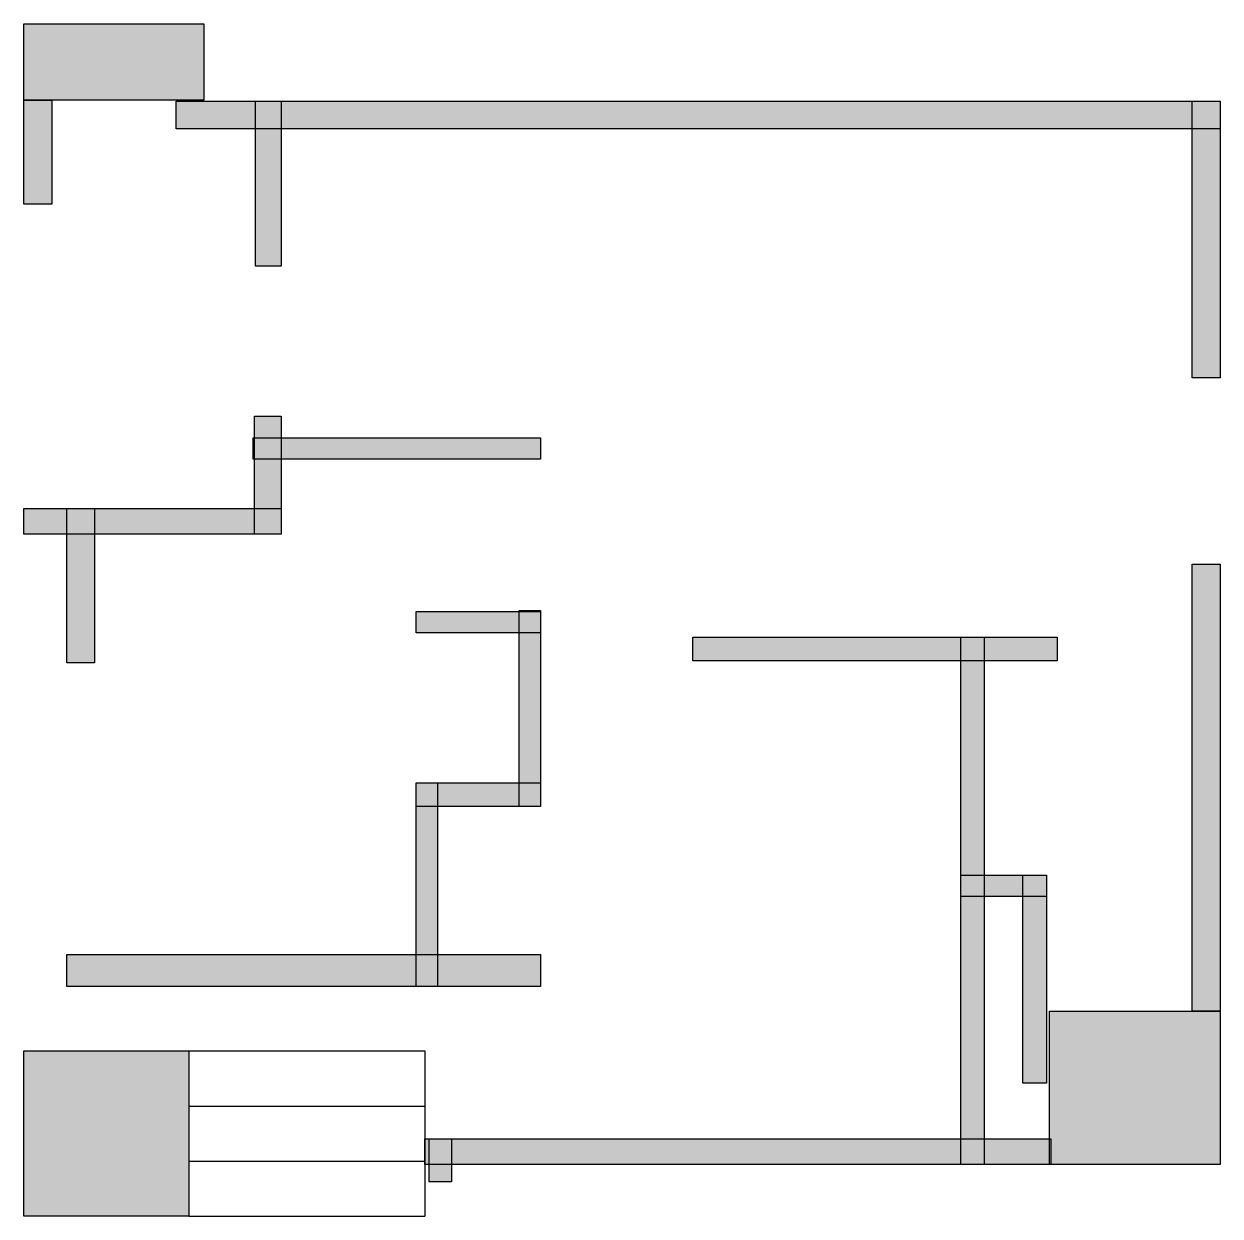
# Model space of a CAD drawing. Header units: centimetres. Extents: x 18 to 1000, y 19 to 998.
import ezdxf

# ---------------------------------------------------------------- set-up
doc = ezdxf.new("R2010")
doc.units = ezdxf.units.CM
doc.layers.add('WALL', color=7, linetype='Continuous')
doc.layers.add('WINDOW', color=5, linetype='Continuous')

msp = doc.modelspace()

# ---------------------------------------------------------------- hatches: boundary and pattern name
at = {"layer": 'WALL'}
h = msp.add_hatch(color=256, dxfattribs=at)
h.dxf.hatch_style = 1
h.paths.add_polyline_path([(17.6, 997.92), (165.44, 997.92), (165.44, 935.44), (17.6, 935.44)])
h = msp.add_hatch(color=256, dxfattribs=at)
h.dxf.hatch_style = 1
h.paths.add_polyline_path([(17.6, 935.44), (40.48, 935.44), (40.48, 850.08), (17.6, 850.08)])
h = msp.add_hatch(color=256, dxfattribs=at)
h.dxf.hatch_style = 1
h.paths.add_polyline_path([(142.56, 934.56), (999.68, 934.56), (999.68, 911.68), (142.56, 911.68)])
h = msp.add_hatch(color=256, dxfattribs=at)
h.dxf.hatch_style = 1
h.paths.add_polyline_path([(207.68, 934.56), (228.8, 934.56), (228.8, 799.04), (207.68, 799.04)])
h = msp.add_hatch(color=256, dxfattribs=at)
h.dxf.hatch_style = 1
h.paths.add_polyline_path([(976.8, 934.56), (999.68, 934.56), (999.68, 707.52), (976.8, 707.52)])
h = msp.add_hatch(color=256, dxfattribs=at)
h.dxf.hatch_style = 1
h.paths.add_polyline_path([(206.8, 675.84), (228.8, 675.84), (228.8, 579.04), (206.8, 579.04)])
h = msp.add_hatch(color=256, dxfattribs=at)
h.dxf.hatch_style = 1
h.paths.add_polyline_path([(205.92, 658.24), (441.76, 658.24), (441.76, 640.64), (205.92, 640.64)])
h = msp.add_hatch(color=256, dxfattribs=at)
h.dxf.hatch_style = 1
h.paths.add_polyline_path([(17.6, 600.16), (228.8, 600.16), (228.8, 579.04), (17.6, 579.04)])
h = msp.add_hatch(color=256, dxfattribs=at)
h.dxf.hatch_style = 1
h.paths.add_polyline_path([(52.8, 600.16), (75.68, 600.16), (75.68, 473.44), (52.8, 473.44)])
h = msp.add_hatch(color=256, dxfattribs=at)
h.dxf.hatch_style = 1
h.paths.add_polyline_path([(976.8, 554.4), (999.68, 554.4), (999.68, 187.44), (976.8, 187.44)])
h = msp.add_hatch(color=256, dxfattribs=at)
h.dxf.hatch_style = 1
h.paths.add_polyline_path([(339.68, 515.68), (441.76, 515.68), (441.76, 498.08), (339.68, 498.08)])
h = msp.add_hatch(color=256, dxfattribs=at)
h.dxf.hatch_style = 1
h.paths.add_polyline_path([(424.16, 516.56), (441.76, 516.56), (441.76, 355.52), (424.16, 355.52)])
h = msp.add_hatch(color=256, dxfattribs=at)
h.dxf.hatch_style = 1
h.paths.add_polyline_path([(566.72, 494.56), (865.92, 494.56), (865.92, 475.2), (566.72, 475.2)])
h = msp.add_hatch(color=256, dxfattribs=at)
h.dxf.hatch_style = 1
h.paths.add_polyline_path([(786.72, 494.56), (806.08, 494.56), (806.08, 61.6), (786.72, 61.6)])
h = msp.add_hatch(color=256, dxfattribs=at)
h.dxf.hatch_style = 1
h.paths.add_polyline_path([(339.68, 374.88), (441.76, 374.88), (441.76, 355.52), (339.68, 355.52)])
h = msp.add_hatch(color=256, dxfattribs=at)
h.dxf.hatch_style = 1
h.paths.add_polyline_path([(339.68, 374.88), (357.28, 374.88), (357.28, 207.68), (339.68, 207.68)])
h = msp.add_hatch(color=256, dxfattribs=at)
h.dxf.hatch_style = 1
h.paths.add_polyline_path([(786.72, 299.2), (857.12, 299.2), (857.12, 281.6), (786.72, 281.6)])
h = msp.add_hatch(color=256, dxfattribs=at)
h.dxf.hatch_style = 1
h.paths.add_polyline_path([(837.76, 299.2), (857.12, 299.2), (857.12, 128.48), (837.76, 128.48)])
h = msp.add_hatch(color=256, dxfattribs=at)
h.dxf.hatch_style = 1
h.paths.add_polyline_path([(52.8, 234.08), (441.76, 234.08), (441.76, 207.68), (52.8, 207.68)])
h = msp.add_hatch(color=256, dxfattribs=at)
h.dxf.hatch_style = 1
h.paths.add_polyline_path([(859.76, 187.44), (999.68, 187.44), (999.68, 61.6), (859.76, 61.6)])
h = msp.add_hatch(color=256, dxfattribs=at)
h.dxf.hatch_style = 1
h.paths.add_polyline_path([(17.6, 154.88), (153.12, 154.88), (153.12, 19.36), (17.6, 19.36)])
h = msp.add_hatch(color=256, dxfattribs=at)
h.dxf.hatch_style = 1
h.paths.add_polyline_path([(346.72, 82.72), (860.64, 82.72), (860.64, 61.6), (346.72, 61.6)])
h = msp.add_hatch(color=256, dxfattribs=at)
h.dxf.hatch_style = 1
h.paths.add_polyline_path([(350.24, 82.72), (368.72, 82.72), (368.72, 47.52), (350.24, 47.52)])

# ---------------------------------------------------------------- linework, layer by layer
for points in [[(17.6, 997.92), (165.44, 997.92), (165.44, 935.44), (17.6, 935.44)], [(17.6, 935.44), (40.48, 935.44), (40.48, 850.08), (17.6, 850.08)], [(142.56, 934.56), (999.68, 934.56), (999.68, 911.68), (142.56, 911.68)], [(207.68, 934.56), (228.8, 934.56), (228.8, 799.04), (207.68, 799.04)], [(976.8, 934.56), (999.68, 934.56), (999.68, 707.52), (976.8, 707.52)], [(206.8, 675.84), (228.8, 675.84), (228.8, 579.04), (206.8, 579.04)], [(205.92, 658.24), (441.76, 658.24), (441.76, 640.64), (205.92, 640.64)], [(17.6, 600.16), (228.8, 600.16), (228.8, 579.04), (17.6, 579.04)], [(52.8, 600.16), (75.68, 600.16), (75.68, 473.44), (52.8, 473.44)], [(976.8, 554.4), (999.68, 554.4), (999.68, 187.44), (976.8, 187.44)], [(339.68, 515.68), (441.76, 515.68), (441.76, 498.08), (339.68, 498.08)], [(424.16, 516.56), (441.76, 516.56), (441.76, 355.52), (424.16, 355.52)], [(566.72, 494.56), (865.92, 494.56), (865.92, 475.2), (566.72, 475.2)], [(786.72, 494.56), (806.08, 494.56), (806.08, 61.6), (786.72, 61.6)], [(339.68, 374.88), (441.76, 374.88), (441.76, 355.52), (339.68, 355.52)], [(339.68, 374.88), (357.28, 374.88), (357.28, 207.68), (339.68, 207.68)], [(786.72, 299.2), (857.12, 299.2), (857.12, 281.6), (786.72, 281.6)], [(837.76, 299.2), (857.12, 299.2), (857.12, 128.48), (837.76, 128.48)], [(52.8, 234.08), (441.76, 234.08), (441.76, 207.68), (52.8, 207.68)], [(859.76, 187.44), (999.68, 187.44), (999.68, 61.6), (859.76, 61.6)], [(17.6, 154.88), (153.12, 154.88), (153.12, 19.36), (17.6, 19.36)], [(346.72, 82.72), (860.64, 82.72), (860.64, 61.6), (346.72, 61.6)], [(350.24, 82.72), (368.72, 82.72), (368.72, 47.52), (350.24, 47.52)]]:
    msp.add_lwpolyline(points, close=True, dxfattribs=at)
at = {"layer": 'WINDOW'}
for p, q in [((153.12, 154.88), (346.72, 154.88)), ((153.12, 154.88), (153.12, 19.36)), ((346.72, 154.88), (346.72, 19.36)), ((153.12, 109.71), (346.72, 109.71)), ((153.12, 64.53), (346.72, 64.53)), ((153.12, 19.36), (346.72, 19.36))]:
    msp.add_line(p, q, dxfattribs=at)

doc.saveas('drawing.dxf')
